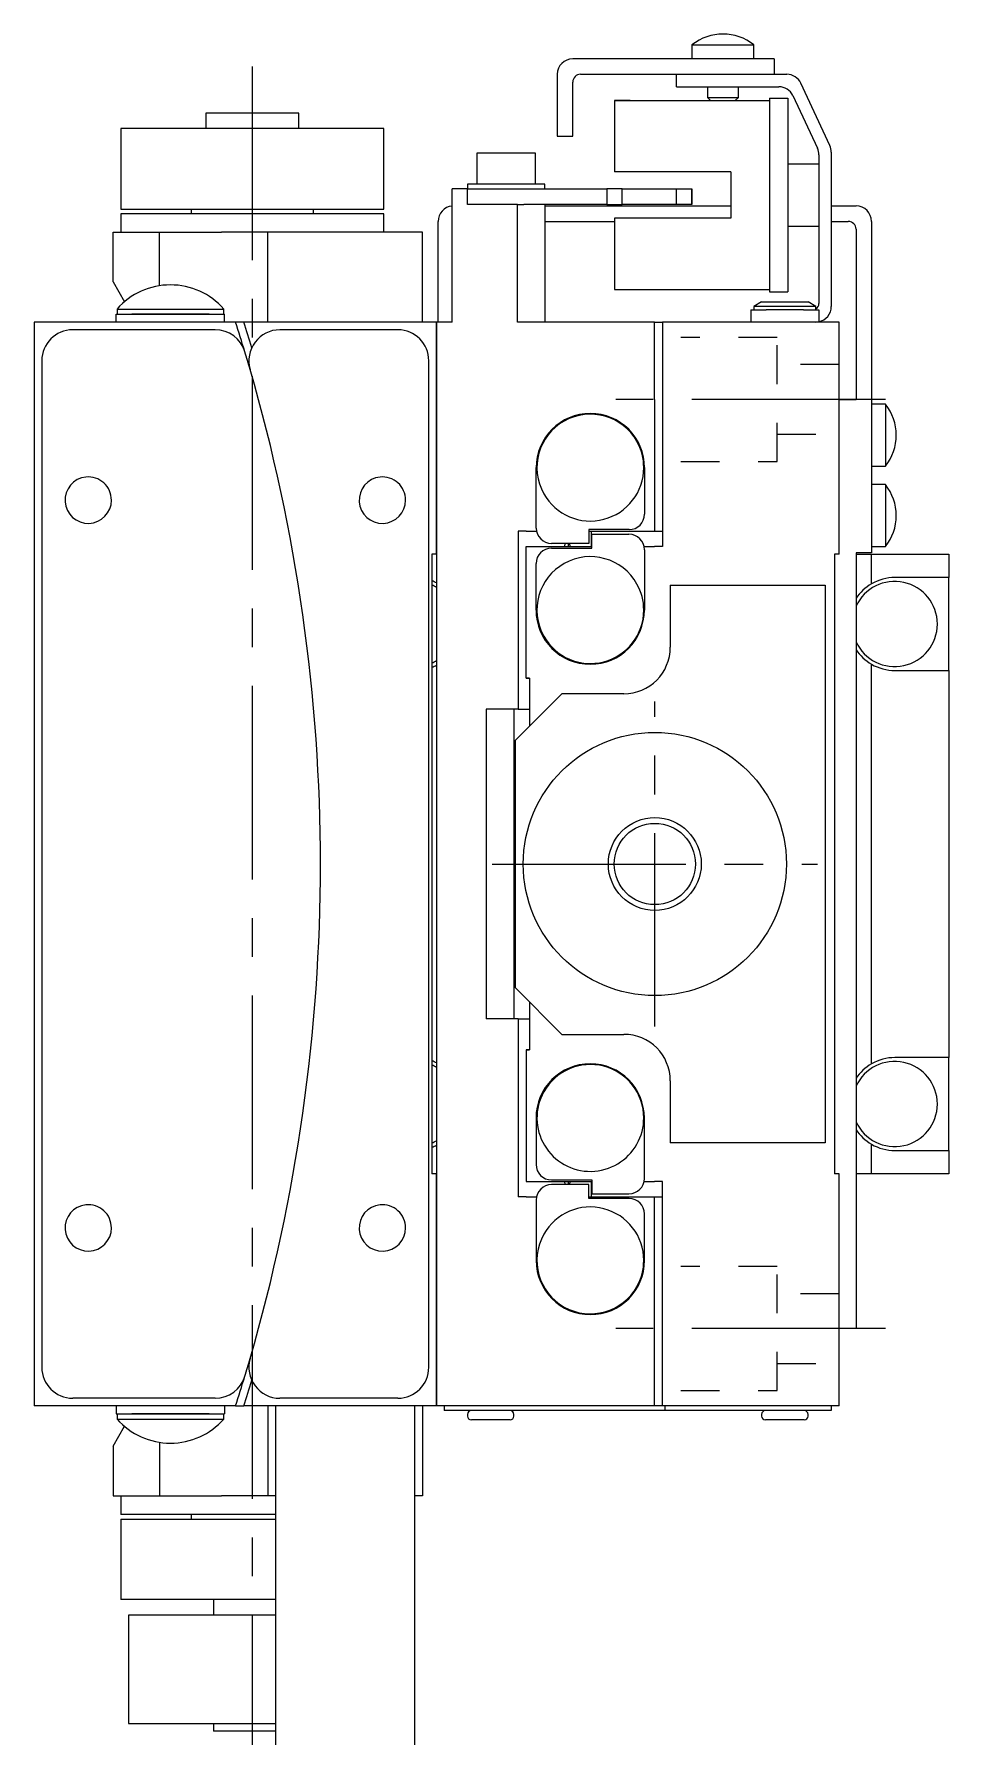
# Model space of a CAD drawing. Extents: x 118 to 837, y 27 to 540.
# Drawn here: x 437.9 to 497, y 339.8 to 449.8 of the extents above; entities that cross this region are included whole.
import ezdxf

# ---------------------------------------------------------------- set-up
doc = ezdxf.new("R2010")
doc.units = 0
doc.header["$LTSCALE"] = 10
doc.linetypes.add('CENTER', pattern=[2, 1.25, -0.25, 0.25, -0.25])
doc.linetypes.add('DOT', pattern=[0.5, 0.25, -0.25])
doc.layers.add('1', color=7, linetype='CONTINUOUS')
doc.layers.add('11', color=7, linetype='CONTINUOUS')

msp = doc.modelspace()

# ---------------------------------------------------------------- linework, layer by layer
at = {"layer": '1', "color": 7, "linetype": 'CONTINUOUS'}
for p, q in [((480.4, 449.097998), (480.4, 448.199999)), ((480.4, 449.097998), (484.4, 449.097998)), ((484.4, 448.199999), (484.4, 449.097998)), ((485.7, 448.199999), (472.7, 448.199999)), ((485.7, 448.199999), (485.7, 447.199999)), ((471.7, 447.199999), (471.7, 443.199999)), ((472.7, 443.199999), (472.7, 446.699999)), ((473.2, 447.199999), (485.7, 447.199999)), ((479.4, 446.399999), (479.4, 447.199999)), ((485.7, 447.199999), (486.524653, 447.199999)), ((489.306308, 442.600923), (487.430961, 446.622617)), ((475.4, 445.499999), (485.4, 445.499999)), ((476.4, 445.499999), (475.4, 445.499999)), ((475.4, 445.499999), (475.4, 440.899999)), ((476.4, 445.499999), (485.4, 445.499999)), ((479.4, 446.399999), (486.014997, 446.399999)), ((481.4, 446.399999), (481.4, 445.699999)), ((481.4, 445.699999), (481.6, 445.499999)), ((481.4, 445.699999), (483.4, 445.699999)), ((483.2, 445.499999), (483.4, 445.699999)), ((483.4, 445.699999), (483.4, 446.399999)), ((485.4, 445.649999), (485.4, 433.149999)), ((485.4, 445.649999), (486.6, 445.649999)), ((486.6, 445.649999), (486.6, 433.149999)), ((486.921305, 445.822617), (488.506308, 442.423567)), ((452, 444.699999), (449, 444.699999)), ((449, 444.699999), (449, 443.699999)), ((455, 444.699999), (452, 444.699999)), ((455, 443.699999), (455, 444.699999)), ((460.5, 443.699999), (443.5, 443.699999)), ((443.5, 443.699999), (443.5, 438.499999)), ((460.5, 438.499999), (460.5, 443.699999)), ((471.7, 443.199999), (472.7, 443.199999)), ((466.5, 442.099999), (466.5, 440.099999)), ((470.3, 442.099999), (466.5, 442.099999)), ((470.3, 440.099999), (470.3, 442.099999)), ((489.4, 442.178304), (489.4, 432.199999)), ((488.6, 441.399999), (486.6, 441.399999)), ((488.6, 442.000949), (488.6, 432.399999)), ((470.9, 440.099999), (465.9, 440.099999)), ((465.9, 440.099999), (465.9, 439.799999)), ((470.9, 439.799999), (470.9, 440.099999)), ((482.9, 440.899999), (475.4, 440.899999)), ((482.9, 440.899999), (482.9, 437.899999)), ((464.9, 431.199999), (464.9, 439.799999)), ((465.9, 439.799999), (464.9, 439.799999)), ((465.9, 438.799999), (465.9, 439.799999)), ((465.9, 439.799999), (474.9, 439.799999)), ((474.9, 439.799999), (474.9, 438.799999)), ((475.9, 439.799999), (474.9, 439.799999)), ((475.9, 438.799999), (475.9, 439.799999)), ((475.9, 439.799999), (479.4, 439.799999)), ((479.4, 438.799999), (479.4, 439.799999)), ((479.4, 439.799999), (480.4, 439.799999)), ((480.4, 439.799999), (480.4, 438.799999)), ((480.4, 438.799999), (480.4, 439.799999)), ((443.5, 438.499999), (460.5, 438.499999)), ((460.5, 438.199999), (443.5, 438.199999)), ((443.5, 438.199999), (443.5, 436.999999)), ((448.05, 438.499999), (448.05, 438.199999)), ((455.95, 438.199999), (455.95, 438.499999)), ((460.5, 436.999999), (460.5, 438.199999)), ((469.13673, 438.799999), (465.9, 438.799999)), ((469.13673, 431.199999), (469.13673, 438.799999)), ((469.13673, 438.799999), (469.542282, 438.799999)), ((474.9, 438.799999), (469.542282, 438.799999)), ((470.9, 438.799999), (470.9, 431.199999)), ((470.9, 438.699999), (482.9, 438.699999)), ((474.9, 438.799999), (475.9, 438.799999)), ((475.4, 437.899999), (475.4, 433.299999)), ((482.9, 437.899999), (475.4, 437.899999)), ((476.4, 437.899999), (475.4, 437.899999)), ((479.4, 438.799999), (475.9, 438.799999)), ((482.9, 437.899999), (476.4, 437.899999)), ((480.4, 438.799999), (479.4, 438.799999)), ((489.4, 438.699999), (491, 438.699999)), ((443, 433.798075), (443, 436.999999)), ((443, 436.999999), (446, 436.999999)), ((446, 436.999999), (450, 436.999999)), ((446, 433.544789), (446, 436.999999)), ((453, 436.999999), (450, 436.999999)), ((453, 431.199999), (453, 436.999999)), ((463, 436.999999), (453, 436.999999)), ((463, 431.199999), (463, 436.999999)), ((464, 431.199999), (464, 437.699999)), ((470.9, 437.699999), (475.4, 437.699999)), ((486.6, 437.399999), (488.6, 437.399999)), ((489.4, 437.699999), (490.5, 437.699999)), ((491, 437.199999), (491, 426.199999)), ((492, 437.699999), (492, 416.299999)), ((443, 433.798075), (443.741596, 432.513593)), ((475.4, 433.299999), (485.4, 433.299999)), ((484.9, 432.499999), (484.4, 432.211324)), ((486.505474, 432.211324), (484.4, 432.211324)), ((484.4, 432.211324), (484.4, 431.999999)), ((484.9, 432.499999), (487.9, 432.499999)), ((484.9, 432.499999), (486.320894, 432.499999)), ((485.4, 433.149999), (486.6, 433.149999)), ((486.320894, 432.499999), (487.9, 432.499999)), ((488.4, 432.211324), (486.505474, 432.211324)), ((488.4, 432.211324), (487.9, 432.499999)), ((488.4, 431.999999), (488.4, 432.211324)), ((437.9, 431.199999), (437.9, 361.199999)), ((450.919494, 431.199999), (437.9, 431.199999)), ((443.201999, 431.199999), (443.201999, 431.699998)), ((443.201999, 431.699998), (443.210541, 431.699998)), ((443.201999, 431.699998), (443.210541, 431.699998)), ((443.210541, 431.199998), (443.210541, 431.699998)), ((443.210541, 431.699998), (450.210541, 431.699998)), ((443.210541, 431.699998), (443.260543, 431.699998)), ((443.260543, 432.042612), (443.260543, 431.699998)), ((443.260543, 432.042612), (450.160543, 432.042612)), ((443.260543, 431.699998), (444.210541, 431.699998)), ((443.260543, 431.699998), (450.160543, 431.699998)), ((446.610541, 431.699998), (444.210541, 431.699998)), ((449.210541, 431.699998), (446.610541, 431.699998)), ((449.210541, 431.699998), (450.160543, 431.699998)), ((450.160543, 431.699998), (450.160543, 432.042612)), ((450.160543, 431.699998), (450.210541, 431.699998)), ((450.210541, 431.199998), (450.210541, 431.699998)), ((451.444512, 431.199999), (450.919493, 431.199999)), ((463.9, 431.199999), (451.444512, 431.199999)), ((463.9, 416.199999), (463.9, 431.199999)), ((463.9, 431.199999), (463.9, 416.199999)), ((464.9, 431.199999), (463.9, 431.199999)), ((477.970754, 431.199999), (469.13673, 431.199999)), ((477.970754, 426.199999), (477.970754, 431.199999)), ((477.970754, 431.199999), (478.486969, 431.199999)), ((478.486969, 431.199999), (478.486969, 416.699999)), ((489.9, 431.199999), (478.486969, 431.199999)), ((484.2, 431.999999), (484.2, 431.199999)), ((484.2, 431.999999), (485.2, 431.999999)), ((487.6, 431.999999), (485.2, 431.999999)), ((487.6, 431.999999), (488.6, 431.999999)), ((488.4, 431.199999), (488.6, 431.220203)), ((488.6, 431.999999), (488.6, 431.220203)), ((489.9, 416.199999), (489.9, 431.199999)), ((449.603296, 430.699999), (440.4, 430.699999)), ((461.4, 430.699999), (453.77493, 430.699999)), ((438.4, 428.699999), (438.4, 363.699999)), ((463.4, 363.699999), (463.4, 428.699999)), ((477.970754, 426.199999), (477.970753, 417.7)), ((489.9, 426.199999), (491, 426.199999)), ((492.897999, 425.899999), (492, 425.899999)), ((492.897999, 425.899999), (492.897999, 421.899999)), ((470.336536, 417.900004), (470.336536, 421.800004)), ((477.336536, 421.800004), (477.336536, 418.800004)), ((492, 421.899999), (492.897999, 421.899999)), ((492.897999, 420.699999), (492, 420.699999)), ((492.897999, 420.699999), (492.897999, 416.699999)), ((469.175292, 417.699999), (469.175292, 406.199999)), ((469.693779, 417.699999), (469.175292, 417.699999)), ((469.693779, 417.699999), (470.356741, 417.7)), ((473.736536, 416.900004), (471.336536, 416.900004)), ((473.736536, 416.900004), (471.336536, 416.900004)), ((472.19529, 416.700044), (472.21311, 416.900135)), ((472.4, 416.900004), (472.4, 416.7)), ((472.499131, 416.900067), (472.51451, 416.700085)), ((476.336536, 417.800004), (473.736536, 417.800004)), ((473.736536, 417.800004), (473.736536, 416.900004)), ((476.336536, 417.800004), (473.736536, 417.800004)), ((473.736536, 417.7), (477.970753, 417.7)), ((473.9, 416.699999), (473.9, 417.699999)), ((473.927993, 416.600004), (473.927993, 417.500004)), ((473.927993, 417.500004), (476.327993, 417.500004)), ((477.970753, 417.699999), (478.486969, 417.699999)), ((463.9, 416.199999), (463.6, 416.199999)), ((463.6, 416.199999), (463.6, 376.199999)), ((463.9, 416.199999), (463.9, 376.199999)), ((469.693778, 408.2), (469.693778, 416.7)), ((469.693778, 416.7), (473.927993, 416.7)), ((471.327993, 416.600004), (473.927993, 416.600004)), ((477.30779, 416.7), (477.970754, 416.699999)), ((477.327993, 416.500004), (477.327993, 412.600004)), ((478.486969, 416.699999), (477.970754, 416.699999)), ((489.6, 416.199999), (489.6, 376.199999)), ((489.9, 416.199999), (489.6, 416.199999)), ((492, 416.299999), (491, 416.299999)), ((491, 416.299999), (491, 366.199999)), ((491, 416.199999), (492, 416.199999)), ((492, 416.699999), (492.897999, 416.699999)), ((492, 414.298075), (492, 416.199999)), ((492, 416.199999), (497, 416.199999)), ((497, 416.199999), (497, 414.699999)), ((470.327993, 412.600004), (470.327993, 415.600004)), ((497, 414.699999), (493.5, 414.699999)), ((497, 408.699999), (497, 414.699999)), ((479, 414.199999), (479, 410.199999)), ((479, 414.199999), (489, 414.199999)), ((489, 414.199999), (489, 378.199999)), ((469.693778, 408.2), (469.9, 408.2)), ((469.899999, 408.199999), (469.693778, 408.199999)), ((469.9, 408.2), (469.9, 405.099999)), ((492, 383.298075), (492, 409.101923)), ((493.5, 408.699999), (497, 408.699999)), ((497, 408.699999), (497, 383.699999)), ((472, 407.199999), (469, 404.199999)), ((476, 407.199999), (472, 407.199999)), ((469.175292, 406.199999), (467.09984, 406.199999)), ((467.09984, 406.199999), (467.09984, 386.199999)), ((468.9, 406.199999), (468.9, 386.199999)), ((469.175292, 406.199999), (469.9, 406.199999)), ((469, 388.199999), (469, 404.199999)), ((469, 388.199999), (472, 385.199999)), ((469.9, 387.299999), (469.9, 384.199998)), ((469.175292, 386.199999), (467.09984, 386.199999)), ((469.175292, 386.199999), (469.175292, 374.699999)), ((469.175292, 386.199999), (469.9, 386.199999)), ((472, 385.199999), (476, 385.199999)), ((469.9, 384.199999), (469.693778, 384.199999)), ((469.693778, 384.199998), (469.693778, 375.699998)), ((469.693778, 384.199998), (469.9, 384.199998)), ((497, 383.699999), (493.5, 383.699999)), ((497, 377.699999), (497, 383.699999)), ((479, 382.199999), (479, 378.199999)), ((470.327993, 379.799994), (470.327993, 376.799994)), ((477.327993, 375.899994), (477.327993, 379.799994)), ((489, 378.199999), (479, 378.199999)), ((492, 376.199999), (492, 378.101923)), ((493.5, 377.699999), (497, 377.699999)), ((497, 377.699999), (497, 376.199999)), ((463.9, 376.199999), (463.6, 376.199999)), ((463.9, 361.199999), (463.9, 376.199999)), ((463.9, 376.199999), (463.9, 361.199999)), ((489.9, 376.199999), (489.6, 376.199999)), ((489.9, 361.199999), (489.9, 376.199999)), ((492, 376.199999), (491, 376.199999)), ((497, 376.199999), (492, 376.199999)), ((469.693778, 375.699998), (473.927993, 375.699998)), ((471.327993, 375.799994), (473.927993, 375.799994)), ((473.736536, 375.499994), (471.336536, 375.499994)), ((473.736536, 375.499994), (471.336536, 375.499994)), ((472.213104, 375.499925), (472.195292, 375.699919)), ((472.4, 375.699998), (472.4, 375.499994)), ((472.514508, 375.699886), (472.499124, 375.499857)), ((473.736536, 374.599994), (473.736536, 375.499994)), ((473.9, 374.699999), (473.9, 375.7)), ((473.927993, 375.799994), (473.927993, 374.899994)), ((477.30779, 375.699998), (477.970753, 375.699998)), ((478.486969, 375.699999), (477.970753, 375.699998)), ((478.486969, 361.199999), (478.486969, 375.699999)), ((469.693778, 374.699998), (469.175292, 374.699999)), ((469.693778, 374.699998), (470.356741, 374.699998)), ((470.336536, 374.499994), (470.336536, 370.599994)), ((473.736536, 374.699998), (477.970753, 374.699998)), ((476.336536, 374.599994), (473.736536, 374.599994)), ((476.336536, 374.599994), (473.736536, 374.599994)), ((473.927993, 374.899994), (476.327993, 374.899994)), ((477.970753, 374.699999), (478.486969, 374.699999)), ((477.970753, 366.199998), (477.970753, 374.699998)), ((477.336536, 370.599994), (477.336536, 373.599994)), ((477.970754, 361.199999), (477.970753, 366.199998)), ((491, 366.199999), (489.9, 366.199999)), ((450.919494, 361.199999), (437.9, 361.199999)), ((449.603296, 361.699999), (440.4, 361.699999)), ((443.201999, 361.199999), (443.201999, 360.7)), ((443.210541, 361.2), (443.210541, 360.7)), ((450.210541, 361.2), (450.210541, 360.7)), ((450.919494, 361.199999), (451.444512, 361.199999)), ((463.9, 361.199999), (451.444512, 361.199999)), ((453, 361.199999), (453, 355.399999)), ((453.5, 361.199999), (453.5, 336.699999)), ((461.4, 361.699999), (453.77493, 361.699999)), ((462.5, 336.699999), (462.5, 361.199999)), ((463, 361.199999), (463, 355.399999)), ((477.970754, 361.199999), (463.9, 361.199999)), ((464.4, 361.199999), (464.4, 360.899999)), ((466.4, 360.899999), (464.4, 360.899999)), ((476.532834, 360.899999), (466.4, 360.899999)), ((478.47699, 360.899999), (476.532834, 360.899999)), ((478.47699, 361.199999), (477.970754, 361.199999)), ((478.644369, 360.899999), (478.47699, 360.899999)), ((489.9, 361.199999), (478.486969, 361.199999)), ((478.644369, 361.199999), (478.644369, 360.899999)), ((480.644369, 360.899999), (478.644369, 360.899999)), ((487.4, 360.899999), (480.644369, 360.899999)), ((489.4, 360.899999), (487.4, 360.899999)), ((489.4, 361.199999), (489.4, 360.899999)), ((443, 358.601923), (443.741596, 359.886405)), ((443.201999, 360.7), (443.210541, 360.7)), ((443.201999, 360.7), (443.210541, 360.7)), ((443.210541, 360.7), (450.210541, 360.7)), ((443.210541, 360.7), (443.260543, 360.7)), ((443.260543, 360.7), (444.210541, 360.7)), ((443.260543, 360.7), (443.260543, 360.357386)), ((443.260543, 360.7), (450.160543, 360.7)), ((443.260543, 360.357386), (450.160543, 360.357386)), ((446.610541, 360.7), (444.210541, 360.7)), ((449.210541, 360.7), (446.610541, 360.7)), ((449.210541, 360.7), (450.160543, 360.7)), ((450.160543, 360.7), (450.210541, 360.7)), ((450.160543, 360.357386), (450.160543, 360.7)), ((465.9, 360.649999), (465.9, 360.549999)), ((467.2764, 360.299999), (466.15, 360.299999)), ((468.65, 360.299999), (467.2764, 360.299999)), ((468.9, 360.549999), (468.9, 360.649999)), ((484.9, 360.649999), (484.9, 360.549999)), ((486.2764, 360.299999), (485.15, 360.299999)), ((487.65, 360.299999), (486.2764, 360.299999)), ((487.9, 360.549999), (487.9, 360.649999)), ((443, 358.601923), (443, 355.399999)), ((446, 358.855209), (446, 355.399999)), ((443, 355.399999), (446, 355.399999)), ((443.5, 355.399999), (443.5, 354.199999)), ((446, 355.399999), (450, 355.399999)), ((453, 355.399999), (450, 355.399999)), ((453.5, 355.399999), (453, 355.399999)), ((463, 355.399999), (462.5, 355.399999)), ((453.5, 354.199999), (443.5, 354.199999)), ((448.05, 354.199999), (448.05, 353.899999)), ((443.5, 353.899999), (453.5, 353.899999)), ((443.5, 353.899999), (443.5, 348.699999)), ((453.5, 348.699999), (443.5, 348.699999)), ((449.5, 348.699999), (449.5, 347.699999)), ((453.5, 347.699999), (444, 347.699999)), ((444, 347.699999), (444, 340.699999)), ((444, 340.699999), (453.5, 340.699999)), ((449.5, 340.699999), (449.5, 340.199999)), ((452, 340.199999), (449.5, 340.199999)), ((453.5, 340.199999), (452, 340.199999))]:
    msp.add_line(p, q, dxfattribs=at)
at = {"layer": '1', "color": 4, "linetype": 'DOT'}
for p, q in [((485.9, 430.199999), (479.671533, 430.199999)), ((485.9, 422.199999), (485.9, 430.199999)), ((489.9, 428.449999), (485.9, 428.449999)), ((485.9, 423.949999), (489.9, 423.949999)), ((479.671531, 422.199999), (485.9, 422.199999)), ((485.9, 370.199999), (479.671531, 370.199999)), ((485.9, 362.199999), (485.9, 370.199999)), ((489.9, 368.449999), (485.9, 368.449999)), ((485.9, 363.949999), (489.9, 363.949999)), ((479.671533, 362.199999), (485.9, 362.199999))]:
    msp.add_line(p, q, dxfattribs=at)
at = {"layer": '1', "color": 7, "linetype": 'CONTINUOUS'}
for radius in [8.5, 3]:
    msp.add_circle((478, 396.199999), radius, dxfattribs=at)
at = {"layer": '1', "color": 4, "linetype": 'CONTINUOUS'}
msp.add_circle((478, 396.199999), 2.625, dxfattribs=at)
at = {"layer": '1', "color": 7, "linetype": 'CONTINUOUS'}
for centre, radius, start, end in [((482.4, 446.599999), 3.2, 51.317813, 128.682187), ((472.7, 447.199999), 1, 90, 180), ((473.2, 446.699999), 0.5, 90, 180), ((486.524653, 446.199999), 1, 25, 90), ((486.014997, 445.399999), 1, 25, 90), ((487.6, 442.000949), 1, 0, 25), ((488.4, 442.178304), 1, 0, 25), ((465, 437.699999), 1, 95.73917, 180), ((491, 437.699999), 1, 0, 90), ((490.5, 437.199999), 0.5, 0, 90), ((446.710543, 428.999998), 4.6, 41.409622, 138.590378), ((488.2, 432.399999), 0.4, 300, 0), ((341.9, 396.199999), 114.5, 16.791447, 17.79889), ((341.9, 396.199999), 115, 16.853574, 17.718932), ((488.4, 432.199999), 1, 281.536959, 0), ((440.4, 428.699999), 2, 90, 180), ((449.603296, 428.699999), 2, 16.791447, 90), ((453.77493, 428.699999), 2, 90, 196.198738), ((461.4, 428.699999), 2, 0, 90), ((341.9, 396.199999), 114.5, 16.198738, 16.791447), ((341.9, 396.199999), 114.5, 343.801262, 16.198738), ((341.9, 396.199999), 114.5, 343.801262, 16.198738), ((490.4, 423.899999), 3.2, 0, 38.682187), ((473.836536, 421.800004), 3.5, 0, 180), ((473.836539, 421.799998), 3.45, 29.263894, 209.263894), ((473.836539, 421.799998), 3.45, 29.263894, 209.263894), ((473.836539, 421.799998), 3.45, 0, 29.263894), ((490.4, 423.899999), 3.2, 321.317813, 0), ((473.836539, 421.799998), 3.45, 209.263894, 0), ((441.4, 419.699999), 1.5, 95.674666, 0), ((441.4, 419.699999), 1.5, 0, 95.674666), ((460.4, 419.699999), 1.5, 95.674666, 0), ((460.4, 419.699999), 1.5, 0, 95.674666), ((490.4, 418.699999), 3.2, 0, 38.682187), ((476.336536, 418.800004), 1, 270, 0), ((490.4, 418.699999), 3.2, 321.317813, 0), ((471.336536, 417.900004), 1, 180, 270), ((476.327993, 416.500004), 1, 0, 90), ((471.327993, 415.600004), 1, 90, 180), ((473.836539, 412.599998), 3.45, 29.187396, 209.187396), ((473.836539, 412.599998), 3.45, 29.187396, 209.187396), ((493.5, 411.699999), 3, 90, 120), ((462.5, 411.699999), 3, 62.181861, 68.489812), ((462.5, 411.699999), 2.75, 59.396705, 66.421822), ((473.836539, 412.599998), 3.45, 0, 29.187396), ((493.5, 411.699999), 2.75, 204.619977, 155.380023), ((493.5, 411.699999), 3, 120, 146.44269), ((473.827993, 412.600004), 3.5, 180, 0), ((473.836539, 412.599998), 3.45, 209.187396, 0), ((462.5, 411.699999), 2.75, 293.578178, 300.603295), ((476, 410.199999), 3, 270, 0), ((493.5, 411.699999), 3, 213.55731, 240), ((462.5, 411.699999), 3, 291.510188, 297.818139), ((493.5, 411.699999), 3, 240, 270), ((476, 382.199999), 3, 0, 90), ((462.5, 380.699999), 3, 62.181861, 68.489812), ((462.5, 380.699999), 2.75, 59.396705, 66.421822), ((473.827993, 379.799994), 3.5, 0, 180), ((473.836539, 379.800001), 3.45, 0, 150.812604), ((493.5, 380.699999), 2.75, 204.619977, 155.380023), ((493.5, 380.699999), 3, 120, 146.44269), ((493.5, 380.699999), 3, 90, 120), ((473.836539, 379.800001), 3.45, 150.812604, 330.812604), ((473.836539, 379.800001), 3.45, 150.812604, 330.812604), ((473.836539, 379.800001), 3.45, 330.812604, 0), ((462.5, 380.699999), 2.75, 293.578178, 300.603295), ((493.5, 380.699999), 3, 213.55731, 240), ((462.5, 380.699999), 3, 291.510188, 297.818139), ((493.5, 380.699999), 3, 240, 270), ((471.327993, 376.799994), 1, 180, 270), ((471.336536, 374.499994), 1, 90, 180), ((476.327993, 375.899994), 1, 270, 0), ((441.4, 372.699999), 1.5, 95.674666, 0), ((441.4, 372.699999), 1.5, 0, 95.674666), ((460.4, 372.699999), 1.5, 95.674666, 0), ((460.4, 372.699999), 1.5, 0, 95.674666), ((473.836539, 370.600001), 3.45, 0, 150.736107), ((476.336536, 373.599994), 1, 0, 90), ((473.836539, 370.600001), 3.45, 150.736107, 330.736107), ((473.836539, 370.600001), 3.45, 150.736107, 330.736107), ((473.836536, 370.599994), 3.5, 180, 0), ((473.836539, 370.600001), 3.45, 330.736107, 0), ((341.9, 396.199999), 114.5, 343.208553, 343.801262), ((453.77493, 363.699999), 2, 163.801262, 270), ((440.4, 363.699999), 2, 180, 270), ((449.603296, 363.699999), 2, 270, 343.208553), ((341.9, 396.199999), 114.5, 342.20111, 343.208553), ((461.4, 363.699999), 2, 270, 0), ((341.9, 396.199999), 115, 342.281068, 343.146426), ((466.15, 360.649999), 0.25, 90, 180), ((468.65, 360.649999), 0.25, 0, 90), ((485.15, 360.649999), 0.25, 90, 180), ((487.65, 360.649999), 0.25, 0, 90), ((446.710543, 363.4), 4.6, 221.409622, 318.590378), ((466.15, 360.549999), 0.25, 180, 270), ((468.65, 360.549999), 0.25, 270, 0), ((485.15, 360.549999), 0.25, 180, 270), ((487.65, 360.549999), 0.25, 270, 0)]:
    msp.add_arc(centre, radius, start, end, dxfattribs=at)
at = {"layer": '11', "color": 4, "linetype": 'CENTER'}
for p, q in [((452, 447.699999), (452, 251.699999)), ((492.9, 426.199999), (475.486969, 426.199999)), ((478, 385.699999), (478, 406.699999)), ((467.5, 396.199999), (488.5, 396.199999)), ((492.9, 366.199999), (475.486969, 366.199999))]:
    msp.add_line(p, q, dxfattribs=at)

doc.saveas('drawing.dxf')
